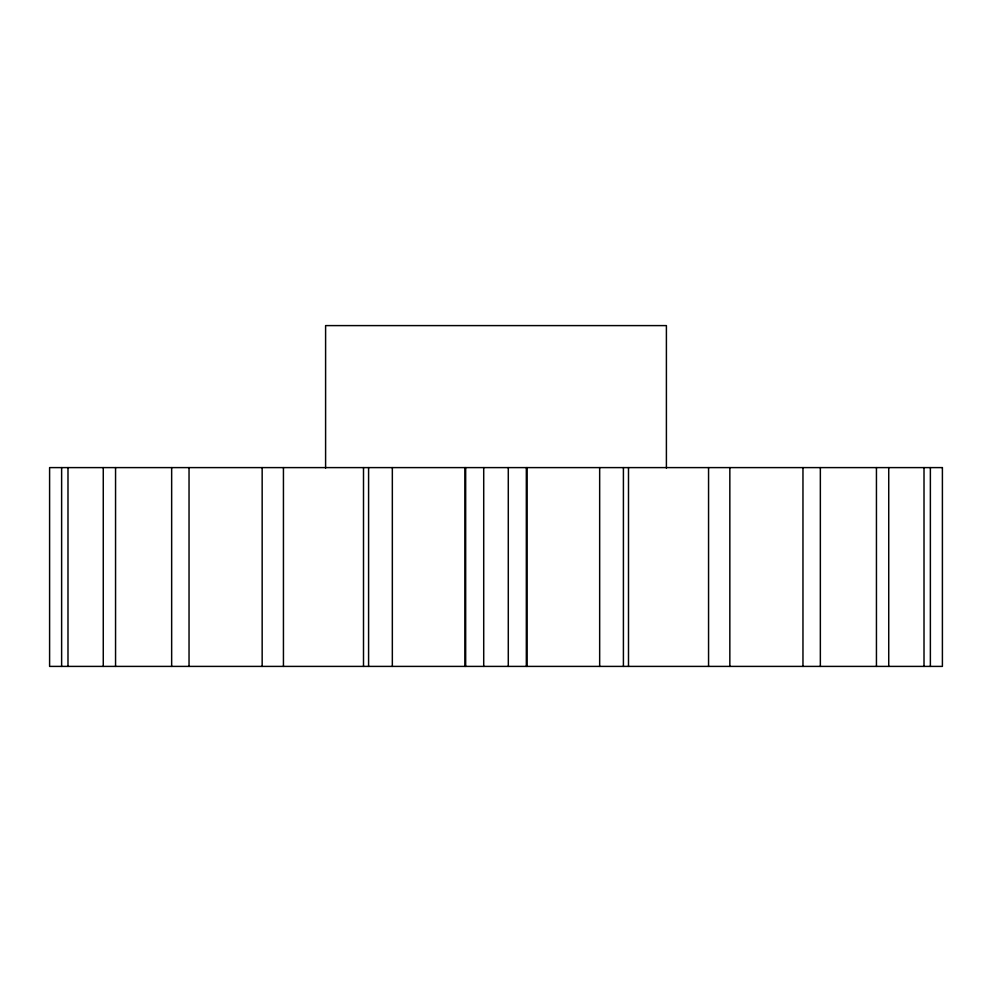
<?xml version="1.0" encoding="UTF-8"?>
<svg xmlns="http://www.w3.org/2000/svg" width="992" height="992" viewBox="0 0 992 992"><rect width="100%" height="100%" fill="white"/><g stroke="black" fill="none" stroke-linecap="round" stroke-linejoin="round"><path stroke-width="1.49" d="M930.372 467.604L930.372 666.401M924.011 467.604L924.011 666.401M888.733 467.604L888.733 666.401M876.444 467.604L876.444 666.401M820.347 467.604L820.347 666.401M802.962 467.604L802.962 666.401M729.839 467.604L729.839 666.401M708.561 467.604L708.561 666.401M666.401 468.112L666.401 325.599L325.599 325.599L325.599 468.112M628.494 467.604L628.494 666.401M623.41 467.604L623.41 666.401M599.664 467.604L599.664 666.401M527.087 467.604L527.087 666.401M526.33 467.604L526.33 666.401M508.288 467.604L508.288 666.401M483.712 467.604L483.712 666.401M465.67 467.604L465.67 666.401M464.913 467.604L464.913 666.401M392.336 467.604L392.336 666.401M368.59 467.604L368.59 666.401M363.506 467.604L363.506 666.401M283.439 467.604L283.439 666.401M262.161 467.604L262.161 666.401M189.038 467.604L189.038 666.401M171.653 467.604L171.653 666.401M115.556 467.604L115.556 666.401M103.267 467.604L103.267 666.401M67.989 467.604L67.989 666.401M61.628 467.604L61.628 666.401M942.4 467.604L49.6 467.604L49.6 666.401L942.4 666.401L942.4 467.604"/></g></svg>
